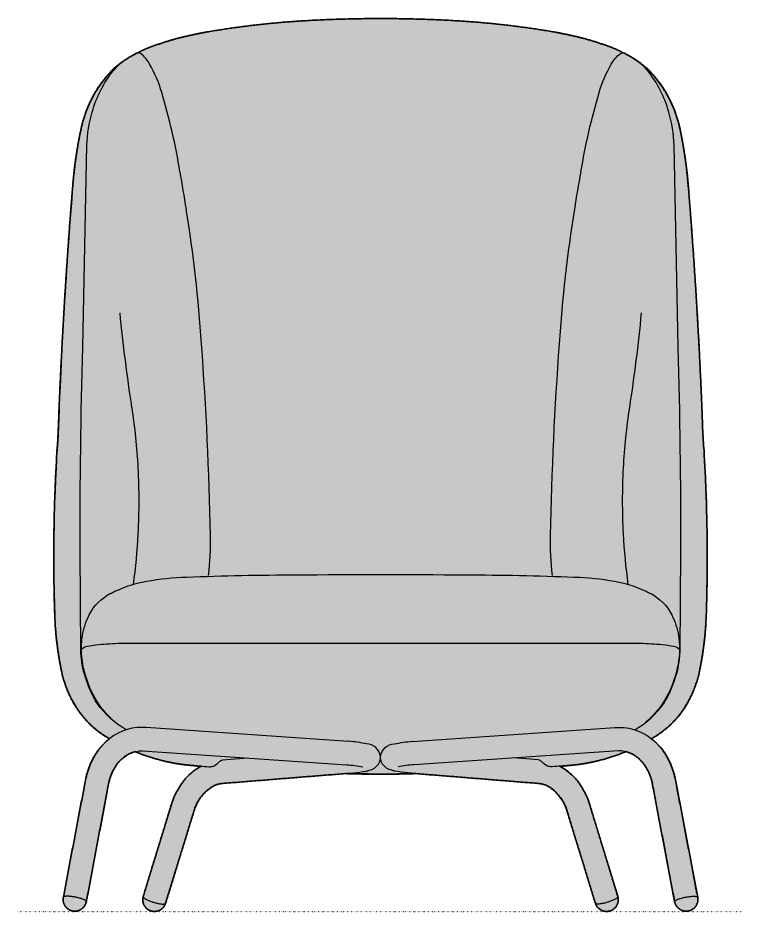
# Model space of a CAD drawing. Header units: millimetres. Extents: x 0 to 2098, y -1131 to 1221.
# Drawn here: x 0 to 991, y -1 to 1221 of the extents above; entities that cross this region are included whole.
import ezdxf

# ---------------------------------------------------------------- set-up
doc = ezdxf.new("R2010")
doc.units = ezdxf.units.MM
doc.linetypes.add('Dots', pattern=[1, 0, -1])
doc.layers.add('Blocks', color=7, linetype='Continuous')
doc.layers.add('Blocks$Fill', color=7, linetype='Continuous', true_color=0xffffff)
for name, color, linetype, lineweight, true_color in [('Blocks$Inner', 7, 'Continuous', 25, 0x007f00), ('Blocks$Outline', 7, 'Continuous', 35, 0xff3f3f), ('Groud', 7, 'Dots', 25, 0x243775)]:
    doc.layers.add(name, color=color, linetype=linetype, lineweight=lineweight, true_color=true_color)

# ---------------------------------------------------------------- blocks, each defined once
blk = doc.blocks.new('Nest Easy Chair Front')
at = {"layer": 'Blocks$Fill'}
blk.add_hatch(color=256, dxfattribs=at).paths.add_polyline_path([(830.4, 218.4), (831.6, 218), (832.9, 217.7), (834.1, 217.2), (835.4, 216.8), (836.6, 216.3), (837.8, 215.8), (838.9, 215.2), (840.1, 214.6), (841.2, 213.9), (842.4, 213.2), (843.4, 212.5), (844.5, 211.8), (845.5, 211), (846.5, 210.2), (847.5, 209.4), (848.4, 208.5), (849.5, 207.6), (850.5, 206.6), (851.4, 205.6), (852.4, 204.6), (853.3, 203.6), (854.1, 202.5), (855, 201.4), (855.8, 200.3), (856.8, 198.8), (857.7, 197.3), (858.6, 195.8), (859.5, 194.3), (860.3, 192.7), (861.1, 191.2), (861.9, 189.6), (862.6, 187.9), (863.2, 186.3), (863.8, 184.6), (864.4, 183), (865, 181.3), (865.4, 179.6), (865.9, 177.9), (866.3, 176.2), (866.6, 174.4), (897, 13.5), (897.1, 13.1), (897.2, 12.8), (897.3, 12.4), (897.4, 12), (897.5, 11.6), (897.6, 11.3), (897.7, 10.9), (897.9, 10.5), (898, 10.2), (898.2, 9.8), (898.4, 9.4), (898.5, 9.1), (898.7, 8.7), (898.9, 8.4), (899.1, 8), (899.3, 7.7), (899.6, 7.4), (899.8, 7), (900, 6.7), (900.3, 6.4), (900.5, 6.1), (900.8, 5.8), (901, 5.5), (901.3, 5.2), (901.6, 4.9), (901.9, 4.7), (902.2, 4.4), (902.5, 4.1), (902.8, 3.9), (903.1, 3.7), (903.4, 3.4), (903.7, 3.2), (904, 3), (904.3, 2.8), (904.7, 2.6), (905, 2.4), (905.3, 2.2), (905.7, 2), (906, 1.8), (906.4, 1.7), (906.8, 1.5), (907.1, 1.4), (907.5, 1.3), (907.9, 1.1), (908.3, 1), (908.6, 0.9), (909, 0.8), (909.4, 0.7), (909.8, 0.6), (910.2, 0.6), (910.6, 0.5), (911, 0.5), (911.4, 0.4), (911.8, 0.4), (912.2, 0.4), (912.6, 0.4), (913, 0.4), (913.4, 0.4), (913.8, 0.4), (914.1, 0.4), (914.5, 0.5), (914.9, 0.5), (915.3, 0.6), (915.7, 0.6), (916.1, 0.7), (916.4, 0.8), (916.8, 0.9), (917.2, 1), (917.6, 1.1), (917.9, 1.2), (918.3, 1.3), (918.7, 1.5), (919, 1.6), (919.4, 1.8), (919.8, 2), (920.1, 2.1), (920.5, 2.3), (920.8, 2.5), (921.1, 2.7), (921.5, 2.9), (921.8, 3.2), (922.1, 3.4), (922.5, 3.6), (922.8, 3.9), (923.1, 4.1), (923.4, 4.4), (923.7, 4.6), (924, 4.9), (924.2, 5.2), (924.5, 5.5), (924.8, 5.8), (925, 6.1), (925.3, 6.4), (925.5, 6.7), (925.7, 7), (926, 7.3), (926.2, 7.6), (926.4, 7.9), (926.6, 8.3), (926.8, 8.6), (927, 9), (927.1, 9.3), (927.3, 9.7), (927.5, 10), (927.6, 10.4), (927.8, 10.8), (927.9, 11.1), (928, 11.5), (928.1, 11.9), (928.2, 12.3), (928.3, 12.7), (928.4, 13.1), (928.5, 13.4), (928.6, 13.8), (928.6, 14.2), (928.7, 14.6), (928.7, 15), (928.7, 15.4), (928.8, 15.8), (928.8, 16.2), (928.8, 16.6), (928.8, 17), (928.7, 17.4), (928.7, 17.8), (928.7, 18.2), (928.6, 18.5), (928.6, 18.9), (928.5, 19.3), (928.5, 19.3), (928.5, 19.3), (928.5, 19.4), (928.5, 19.4), (928.5, 19.4), (928.5, 19.4), (928.5, 19.4), (928.5, 19.5), (898.1, 179.9), (897.5, 182.6), (896.9, 185.2), (896.2, 187.9), (895.5, 190.6), (894.6, 193.2), (893.7, 195.9), (892.7, 198.5), (891.7, 201), (890.5, 203.6), (889.3, 206.1), (888.1, 208.6), (886.8, 211), (885.4, 213.4), (883.9, 215.7), (882.4, 218), (880.9, 220.3), (879.4, 222.1), (877.9, 223.9), (876.4, 225.6), (874.8, 227.3), (873.7, 228.5), (872.6, 229.7), (871.5, 230.8), (870.3, 231.9), (869.2, 233), (868, 234.1), (866.7, 235.1), (865.4, 236.1), (868.8, 238.1), (872.2, 240.2), (875.4, 242.3), (878.7, 244.6), (881.8, 247), (884.9, 249.5), (887.9, 252.1), (890.8, 254.7), (893.7, 257.5), (896.4, 260.3), (899.1, 263.3), (901.6, 266.3), (904.1, 269.4), (906.5, 272.5), (908.7, 275.7), (910.9, 279), (912.6, 281.8), (914.3, 284.7), (916, 287.7), (917.6, 290.7), (919.1, 293.7), (920.5, 296.8), (921.9, 299.8), (923.2, 303), (924.5, 306.1), (925.6, 309.3), (926.7, 312.5), (927.7, 315.7), (928.7, 319), (929.6, 322.2), (930.3, 325.5), (931.1, 328.8), (932.9, 338.2), (934.5, 347.6), (936, 357.1), (937.2, 366.6), (938.3, 376.1), (939.1, 385.6), (939.8, 395.2), (940.2, 404.7), (941.4, 466.6), (941.1, 528.6), (939.1, 590.6), (935.6, 652.4), (927.5, 823.7), (915.3, 994.8), (913.4, 1014), (910.9, 1033.2), (907.7, 1052.2), (903.9, 1071.2), (903.2, 1074), (902.5, 1076.8), (901.8, 1079.7), (901, 1082.5), (900.1, 1085.3), (899.2, 1088.1), (898.2, 1090.8), (897.2, 1093.6), (896.2, 1096.3), (895.1, 1099.1), (893.9, 1101.8), (892.7, 1104.5), (891.4, 1107.2), (890.1, 1109.8), (888.7, 1112.4), (887.3, 1115), (885.9, 1117.6), (884.4, 1120.2), (882.8, 1122.7), (881.2, 1125.2), (879.6, 1127.6), (877.9, 1130.1), (876.2, 1132.4), (874.4, 1134.8), (872.6, 1137.1), (870.7, 1139.4), (868.9, 1141.7), (866.9, 1143.9), (865, 1146), (863, 1148.2), (861, 1150.3), (858.9, 1152.3), (856.5, 1154.3), (854.1, 1156.3), (851.7, 1158.2), (849.2, 1160), (846.6, 1161.9), (843.9, 1163.7), (841.2, 1165.5), (838.5, 1167.2), (835.7, 1168.9), (832.9, 1170.4), (830, 1172), (827.1, 1173.4), (827, 1173.4), (827, 1173.5), (826.9, 1173.5), (826.8, 1173.5), (826.7, 1173.5), (826.6, 1173.5), (826.5, 1173.6), (826.4, 1173.6), (826.3, 1173.6), (826.2, 1173.6), (826.1, 1173.6), (826, 1173.6), (825.9, 1173.6), (825.8, 1173.6), (825.7, 1173.6), (825.6, 1173.6), (825.6, 1173.7), (825.5, 1173.8), (825.5, 1173.8), (825.5, 1173.9), (825.4, 1173.9), (825.4, 1174), (825.3, 1174.1), (825.3, 1174.1), (825.2, 1174.2), (825.2, 1174.2), (825.1, 1174.3), (825.1, 1174.3), (825, 1174.4), (825, 1174.4), (824.9, 1174.5), (824.9, 1174.5), (821.6, 1176.2), (818.2, 1177.7), (814.8, 1179.2), (811.3, 1180.5), (801.5, 1184.1), (791.6, 1187.4), (781.7, 1190.5), (771.6, 1193.4), (761.8, 1195.8), (751.9, 1198), (741.9, 1200), (732, 1201.9), (698.5, 1207.2), (664.8, 1211.5), (631.1, 1214.9), (597.3, 1217.3), (546.3, 1219.4), (495.3, 1220.2), (444.2, 1219.4), (393.2, 1217.3), (359.4, 1214.9), (325.7, 1211.5), (292, 1207.2), (258.6, 1201.9), (248.6, 1200), (238.6, 1198), (228.7, 1195.8), (218.9, 1193.4), (208.8, 1190.5), (198.9, 1187.4), (189, 1184.1), (179.2, 1180.5), (175.8, 1179.2), (172.3, 1177.7), (169, 1176.2), (165.6, 1174.5), (165.6, 1174.5), (165.5, 1174.4), (165.5, 1174.4), (165.4, 1174.3), (165.4, 1174.3), (165.3, 1174.2), (165.3, 1174.2), (165.2, 1174.1), (165.2, 1174.1), (165.1, 1174), (165.1, 1173.9), (165.1, 1173.9), (165, 1173.8), (165, 1173.8), (164.9, 1173.7), (164.9, 1173.6), (164.8, 1173.6), (164.7, 1173.6), (164.6, 1173.6), (164.5, 1173.6), (164.4, 1173.6), (164.3, 1173.6), (164.2, 1173.6), (164.1, 1173.6), (164, 1173.6), (163.9, 1173.5), (163.9, 1173.5), (163.8, 1173.5), (163.7, 1173.5), (163.6, 1173.5), (163.5, 1173.4), (163.4, 1173.4), (160.5, 1172), (157.7, 1170.4), (154.8, 1168.9), (152.1, 1167.2), (149.3, 1165.5), (146.6, 1163.7), (143.9, 1161.9), (141.3, 1160), (138.8, 1158.2), (136.4, 1156.3), (134, 1154.3), (131.6, 1152.3), (129.6, 1150.3), (127.5, 1148.2), (125.5, 1146), (123.6, 1143.9), (121.7, 1141.7), (119.8, 1139.4), (117.9, 1137.1), (116.1, 1134.8), (114.4, 1132.4), (112.6, 1130.1), (110.9, 1127.6), (109.3, 1125.2), (107.7, 1122.7), (106.2, 1120.2), (104.7, 1117.6), (103.2, 1115), (101.8, 1112.4), (100.4, 1109.8), (99.1, 1107.2), (97.8, 1104.5), (96.6, 1101.8), (95.5, 1099.1), (94.3, 1096.3), (93.3, 1093.6), (92.3, 1090.8), (91.3, 1088.1), (90.4, 1085.3), (89.6, 1082.5), (88.8, 1079.7), (88, 1076.8), (87.3, 1074), (86.7, 1071.2), (82.9, 1052.2), (79.7, 1033.2), (77.1, 1014), (75.2, 994.8), (63.1, 823.7), (54.9, 652.4), (51.4, 590.6), (49.4, 528.6), (49.1, 466.6), (50.3, 404.7), (50.8, 395.2), (51.4, 385.6), (52.2, 376.1), (53.3, 366.6), (54.5, 357.1), (56, 347.6), (57.6, 338.2), (59.5, 328.8), (60.2, 325.5), (61, 322.2), (61.8, 319), (62.8, 315.7), (63.8, 312.5), (64.9, 309.3), (66.1, 306.1), (67.3, 303), (68.6, 299.8), (70, 296.8), (71.4, 293.7), (72.9, 290.7), (74.5, 287.7), (76.2, 284.7), (77.9, 281.8), (79.7, 279), (81.8, 275.7), (84.1, 272.5), (86.4, 269.4), (88.9, 266.3), (91.4, 263.3), (94.1, 260.3), (96.9, 257.5), (99.7, 254.7), (102.6, 252.1), (105.6, 249.5), (108.7, 247), (111.9, 244.6), (115.1, 242.3), (118.4, 240.2), (121.7, 238.1), (125.1, 236.1), (123.8, 235.1), (122.6, 234.1), (121.4, 233), (120.2, 231.9), (119, 230.8), (117.9, 229.7), (116.8, 228.5), (115.7, 227.3), (114.1, 225.6), (112.6, 223.9), (111.1, 222.1), (109.7, 220.3), (108.1, 218), (106.6, 215.7), (105.1, 213.4), (103.8, 211), (102.4, 208.6), (101.2, 206.1), (100, 203.6), (98.9, 201), (97.8, 198.5), (96.8, 195.9), (95.9, 193.2), (95.1, 190.6), (94.3, 187.9), (93.6, 185.2), (93, 182.6), (92.4, 179.9), (62.1, 19.5), (62, 19.4), (62, 19.4), (62, 19.4), (62, 19.4), (62, 19.4), (62, 19.3), (62, 19.3), (62, 19.3), (62, 18.9), (61.9, 18.5), (61.9, 18.2), (61.8, 17.8), (61.8, 17.4), (61.8, 17), (61.8, 16.6), (61.7, 16.2), (61.8, 15.8), (61.8, 15.4), (61.8, 15), (61.8, 14.6), (61.9, 14.2), (61.9, 13.8), (62, 13.4), (62.1, 13.1), (62.2, 12.7), (62.3, 12.3), (62.4, 11.9), (62.5, 11.5), (62.6, 11.1), (62.8, 10.8), (62.9, 10.4), (63.1, 10), (63.2, 9.7), (63.4, 9.3), (63.6, 9), (63.7, 8.6), (63.9, 8.3), (64.1, 7.9), (64.3, 7.6), (64.6, 7.3), (64.8, 7), (65, 6.7), (65.2, 6.4), (65.5, 6.1), (65.7, 5.8), (66, 5.5), (66.3, 5.2), (66.6, 4.9), (66.8, 4.6), (67.1, 4.4), (67.4, 4.1), (67.7, 3.9), (68.1, 3.6), (68.4, 3.4), (68.7, 3.2), (69, 2.9), (69.4, 2.7), (69.7, 2.5), (70.1, 2.3), (70.4, 2.1), (70.8, 2), (71.1, 1.8), (71.5, 1.6), (71.9, 1.5), (72.2, 1.3), (72.6, 1.2), (73, 1.1), (73.3, 1), (73.7, 0.9), (74.1, 0.8), (74.5, 0.7), (74.8, 0.6), (75.2, 0.6), (75.6, 0.5), (76, 0.5), (76.4, 0.4), (76.8, 0.4), (77.2, 0.4), (77.6, 0.4), (77.9, 0.4), (78.3, 0.4), (78.7, 0.4), (79.1, 0.4), (79.5, 0.5), (79.9, 0.5), (80.3, 0.6), (80.7, 0.6), (81.1, 0.7), (81.5, 0.8), (81.9, 0.9), (82.3, 1), (82.6, 1.1), (83, 1.3), (83.4, 1.4), (83.8, 1.5), (84.1, 1.7), (84.5, 1.8), (84.8, 2), (85.2, 2.2), (85.5, 2.4), (85.9, 2.6), (86.2, 2.8), (86.5, 3), (86.8, 3.2), (87.2, 3.4), (87.5, 3.7), (87.8, 3.9), (88.1, 4.1), (88.4, 4.4), (88.7, 4.7), (88.9, 4.9), (89.2, 5.2), (89.5, 5.5), (89.8, 5.8), (90, 6.1), (90.3, 6.4), (90.5, 6.7), (90.7, 7), (91, 7.4), (91.2, 7.7), (91.4, 8), (91.6, 8.4), (91.8, 8.7), (92, 9.1), (92.2, 9.4), (92.3, 9.8), (92.5, 10.2), (92.6, 10.5), (92.8, 10.9), (92.9, 11.3), (93, 11.6), (93.1, 12), (93.2, 12.4), (93.3, 12.8), (93.4, 13.1), (93.5, 13.5), (123.9, 174.4), (124.3, 176.2), (124.6, 177.9), (125.1, 179.6), (125.6, 181.3), (126.1, 183), (126.7, 184.6), (127.3, 186.3), (128, 187.9), (128.7, 189.6), (129.4, 191.2), (130.2, 192.7), (131, 194.3), (131.9, 195.8), (132.8, 197.3), (133.8, 198.8), (134.7, 200.3), (135.5, 201.4), (136.4, 202.5), (137.3, 203.6), (138.2, 204.6), (139.1, 205.6), (140.1, 206.6), (141.1, 207.6), (142.1, 208.5), (143, 209.4), (144, 210.2), (145, 211), (146, 211.8), (147.1, 212.5), (148.2, 213.2), (149.3, 213.9), (150.4, 214.6), (151.6, 215.2), (152.8, 215.8), (154, 216.3), (155.2, 216.8), (156.4, 217.2), (157.6, 217.7), (158.9, 218), (160.2, 218.4), (165.6, 216.2), (171.1, 214.1), (176.7, 212.2), (182.3, 210.4), (187.9, 208.7), (193.6, 207.1), (199.3, 205.7), (205, 204.4), (208.9, 203.5), (212.8, 202.8), (216.7, 202.1), (220.6, 201.4), (224.5, 200.9), (228.4, 200.4), (232.4, 200), (236.3, 199.7), (243.2, 199), (250.1, 198.4), (247.9, 197.2), (245.7, 195.8), (243.5, 194.4), (241.4, 192.9), (239.3, 191.3), (237.2, 189.7), (235.3, 187.9), (233.3, 186.1), (231.5, 184.3), (229.7, 182.4), (228, 180.4), (226.3, 178.4), (224.7, 176.3), (223.2, 174.2), (221.8, 172), (220.5, 169.8), (219.6, 168.4), (218.7, 166.9), (217.8, 165.4), (217, 164), (216.2, 162.4), (215.4, 160.9), (214.7, 159.4), (214, 157.8), (213.3, 156.3), (212.6, 154.7), (212, 153.1), (211.4, 151.5), (210.8, 149.9), (210.2, 148.3), (209.7, 146.7), (209.3, 145), (171.2, 20.7), (171.2, 20.7), (171.1, 20.3), (171, 19.9), (170.9, 19.6), (170.9, 19.2), (170.8, 18.8), (170.7, 18.4), (170.7, 18), (170.6, 17.6), (170.6, 17.2), (170.6, 16.8), (170.5, 16.4), (170.5, 16.1), (170.5, 15.7), (170.6, 15.3), (170.6, 14.9), (170.6, 14.5), (170.7, 14.1), (170.7, 13.7), (170.8, 13.3), (170.8, 12.9), (170.9, 12.5), (171, 12.1), (171.1, 11.7), (171.2, 11.4), (171.3, 11), (171.5, 10.6), (171.6, 10.3), (171.7, 9.9), (171.9, 9.5), (172.1, 9.2), (172.2, 8.8), (172.4, 8.5), (172.6, 8.2), (172.8, 7.8), (173, 7.5), (173.2, 7.2), (173.4, 6.8), (173.6, 6.5), (173.9, 6.2), (174.1, 5.9), (174.4, 5.6), (174.6, 5.3), (174.9, 5), (175.2, 4.7), (175.5, 4.5), (175.7, 4.2), (176, 3.9), (176.4, 3.7), (176.7, 3.4), (177, 3.2), (177.3, 2.9), (177.6, 2.7), (178, 2.5), (178.3, 2.3), (178.6, 2.1), (179, 1.9), (179.3, 1.7), (179.7, 1.5), (180, 1.4), (180.4, 1.2), (180.8, 1.1), (181.1, 0.9), (181.5, 0.8), (181.9, 0.7), (182.2, 0.6), (182.6, 0.5), (183, 0.4), (183.4, 0.3), (183.7, 0.2), (184.1, 0.2), (184.5, 0.1), (184.9, 0.1), (185.3, 0), (185.7, 0), (186.1, 0), (186.5, 0), (186.9, 0), (187.3, 0), (187.7, 0), (188.1, 0.1), (188.5, 0.1), (188.9, 0.2), (189.3, 0.2), (189.6, 0.3), (190, 0.4), (190.4, 0.5), (190.8, 0.6), (191.2, 0.7), (191.6, 0.8), (191.9, 0.9), (192.3, 1.1), (192.7, 1.2), (193, 1.4), (193.4, 1.5), (193.7, 1.7), (194.1, 1.9), (194.4, 2.1), (194.7, 2.3), (195.1, 2.5), (195.4, 2.7), (195.7, 2.9), (196, 3.1), (196.3, 3.3), (196.6, 3.6), (196.9, 3.8), (197.2, 4.1), (197.5, 4.4), (197.8, 4.6), (198.1, 4.9), (198.4, 5.2), (198.6, 5.5), (198.9, 5.8), (199.1, 6.1), (199.4, 6.4), (199.6, 6.8), (199.8, 7.1), (200, 7.4), (200.3, 7.8), (200.4, 8.1), (200.6, 8.4), (200.8, 8.8), (201, 9.1), (201.2, 9.5), (201.3, 9.9), (201.5, 10.2), (201.6, 10.6), (201.7, 10.9), (201.8, 11.3), (201.8, 11.3), (241.2, 139.5), (241.6, 140.7), (242, 141.9), (242.5, 143.1), (243, 144.3), (243.5, 145.5), (244.1, 146.7), (244.7, 147.8), (245.3, 149), (245.9, 150.1), (246.6, 151.3), (247.3, 152.4), (248, 153.5), (248.7, 154.6), (249.5, 155.6), (250.3, 156.7), (251.1, 157.7), (251.9, 158.7), (252.8, 159.7), (253.7, 160.7), (254.6, 161.7), (255.5, 162.6), (256.5, 163.5), (257.4, 164.4), (258.4, 165.3), (259.4, 166.1), (260.4, 166.9), (261.4, 167.7), (262.5, 168.5), (263.5, 169.2), (264.6, 169.9), (265.7, 170.6), (266.8, 171.3), (267.5, 171.7), (268.3, 172), (269, 172.3), (269.8, 172.7), (270.5, 172.9), (271.3, 173.2), (272.1, 173.5), (272.9, 173.7), (273.6, 173.9), (274.4, 174.1), (275.2, 174.3), (276, 174.5), (276.9, 174.6), (277.7, 174.7), (278.5, 174.8), (279.3, 174.9), (447, 188.4), (471.1, 187.8), (495.3, 187.7), (519.4, 187.8), (543.5, 188.4), (711.2, 174.9), (712, 174.8), (712.9, 174.7), (713.7, 174.6), (714.5, 174.5), (715.3, 174.3), (716.1, 174.1), (716.9, 173.9), (717.7, 173.7), (718.5, 173.5), (719.2, 173.2), (720, 172.9), (720.8, 172.7), (721.5, 172.3), (722.3, 172), (723, 171.7), (723.7, 171.3), (724.8, 170.6), (725.9, 169.9), (727, 169.2), (728, 168.5), (729.1, 167.7), (730.1, 166.9), (731.1, 166.1), (732.1, 165.3), (733.1, 164.4), (734.1, 163.5), (735, 162.6), (735.9, 161.7), (736.8, 160.7), (737.7, 159.7), (738.6, 158.7), (739.4, 157.7), (740.2, 156.7), (741, 155.6), (741.8, 154.6), (742.5, 153.5), (743.3, 152.4), (743.9, 151.3), (744.6, 150.1), (745.2, 149), (745.9, 147.8), (746.4, 146.7), (747, 145.5), (747.5, 144.3), (748, 143.1), (748.5, 141.9), (749, 140.7), (749.4, 139.5), (788.7, 11.3), (788.7, 11.3), (788.8, 10.9), (788.9, 10.6), (789.1, 10.2), (789.2, 9.9), (789.4, 9.5), (789.5, 9.1), (789.7, 8.8), (789.9, 8.4), (790.1, 8.1), (790.3, 7.8), (790.5, 7.4), (790.7, 7.1), (790.9, 6.8), (791.2, 6.4), (791.4, 6.1), (791.6, 5.8), (791.9, 5.5), (792.2, 5.2), (792.4, 4.9), (792.7, 4.6), (793, 4.4), (793.3, 4.1), (793.6, 3.8), (793.9, 3.6), (794.2, 3.3), (794.5, 3.1), (794.8, 2.9), (795.1, 2.7), (795.5, 2.5), (795.8, 2.3), (796.1, 2.1), (796.5, 1.9), (796.8, 1.7), (797.2, 1.5), (797.5, 1.4), (797.9, 1.2), (798.2, 1.1), (798.6, 0.9), (799, 0.8), (799.3, 0.7), (799.7, 0.6), (800.1, 0.5), (800.5, 0.4), (800.9, 0.3), (801.3, 0.2), (801.7, 0.2), (802.1, 0.1), (802.4, 0.1), (802.8, 0), (803.2, 0), (803.6, 0), (804, 0), (804.4, 0), (804.8, 0), (805.2, 0), (805.6, 0.1), (806, 0.1), (806.4, 0.2), (806.8, 0.2), (807.2, 0.3), (807.5, 0.4), (807.9, 0.5), (808.3, 0.6), (808.7, 0.7), (809, 0.8), (809.4, 0.9), (809.8, 1.1), (810.1, 1.2), (810.5, 1.4), (810.8, 1.5), (811.2, 1.7), (811.5, 1.9), (811.9, 2.1), (812.2, 2.3), (812.6, 2.5), (812.9, 2.7), (813.2, 2.9), (813.5, 3.2), (813.9, 3.4), (814.2, 3.7), (814.5, 3.9), (814.8, 4.2), (815.1, 4.5), (815.3, 4.7), (815.6, 5), (815.9, 5.3), (816.2, 5.6), (816.4, 5.9), (816.7, 6.2), (816.9, 6.5), (817.1, 6.8), (817.3, 7.2), (817.5, 7.5), (817.7, 7.8), (817.9, 8.2), (818.1, 8.5), (818.3, 8.8), (818.5, 9.2), (818.6, 9.5), (818.8, 9.9), (818.9, 10.3), (819.1, 10.6), (819.2, 11), (819.3, 11.4), (819.4, 11.7), (819.5, 12.1), (819.6, 12.5), (819.7, 12.9), (819.8, 13.3), (819.8, 13.7), (819.9, 14.1), (819.9, 14.5), (819.9, 14.9), (820, 15.3), (820, 15.7), (820, 16.1), (820, 16.4), (820, 16.8), (819.9, 17.2), (819.9, 17.6), (819.9, 18), (819.8, 18.4), (819.7, 18.8), (819.7, 19.2), (819.6, 19.6), (819.5, 19.9), (819.4, 20.3), (819.3, 20.7), (819.3, 20.7), (781.3, 145), (780.8, 146.7), (780.3, 148.3), (779.7, 149.9), (779.2, 151.5), (778.6, 153.1), (777.9, 154.7), (777.3, 156.3), (776.6, 157.8), (775.9, 159.4), (775.1, 160.9), (774.3, 162.4), (773.5, 164), (772.7, 165.4), (771.8, 166.9), (771, 168.4), (770.1, 169.8), (768.7, 172), (767.3, 174.2), (765.8, 176.3), (764.2, 178.4), (762.5, 180.4), (760.8, 182.4), (759, 184.3), (757.2, 186.1), (755.3, 187.9), (753.3, 189.7), (751.2, 191.3), (749.2, 192.9), (747, 194.4), (744.9, 195.8), (742.6, 197.2), (740.4, 198.4), (747.3, 199), (754.2, 199.7), (758.2, 200), (762.1, 200.4), (766, 200.9), (769.9, 201.4), (773.9, 202.1), (777.7, 202.8), (781.6, 203.5), (785.5, 204.4), (791.2, 205.7), (796.9, 207.1), (802.6, 208.7), (808.2, 210.4), (813.8, 212.2), (819.4, 214.1), (824.9, 216.2)], flags=0)
at = {"layer": 'Blocks$Inner'}
for p, q in [((88.6, 771.1), (94.1, 1047.3)), ((902, 771.1), (896.5, 1047.3)), ((86.1, 353.5), (85, 494)), ((904.4, 353.5), (905.6, 494)), ((140.3, 366.7), (850.2, 366.7)), ((451.5, 232.5), (175.3, 251.2)), ((539, 232.5), (815.3, 251.2)), ((170, 219.5), (449.4, 200.6)), ((279.4, 207), (313.9, 209.8)), ((820.5, 219.5), (541.2, 200.6)), ((711.1, 207), (676.6, 209.8)), ((279.3, 174.9), (458.2, 189.3)), ((711.2, 174.9), (532.3, 189.3)), ((92.4, 179.9), (62, 19.3)), ((93.5, 13.5), (123.9, 174.4)), ((897, 13.5), (866.6, 174.4)), ((898.1, 179.9), (928.5, 19.3)), ((209.3, 145), (171.2, 20.7)), ((201.8, 11.3), (241.2, 139.5)), ((788.7, 11.3), (749.4, 139.5)), ((781.3, 145), (819.3, 20.7))]:
    blk.add_line(p, q, dxfattribs=at)
for centre, radius, start, end in [((461.1, 23.4), 1195.7, 93.2546, 99.7513), ((495.3, -577.4), 1797.5, 86.7454, 93.2546), ((529.4, 23.4), 1195.7, 80.2487, 86.7454), ((357.5, 646.5), 564.2, 100.1035, 104.2279), ((633, 646.5), 564.2, 75.7721, 79.8965), ((323.8, 801.6), 405.6, 104.9861, 110.8786), ((666.8, 801.6), 405.6, 69.1214, 75.0139), ((228.3, 1041.3), 147.1, 116.1614, 131.0528), ((164.9, 1168.8), 4.89, 89.722, 107.789), ((167.5, 1172.2), 2.99, 129.3949, 151.8138), ((160.2, 1159.6), 14.8, 57.9378, 71.4505), ((229.7, 1047.6), 142.2, 110.7949, 116.7716), ((760.8, 1047.6), 142.2, 63.2284, 69.2051), ((823, 1172.2), 2.99, 28.1862, 50.6051), ((135.4, 1132.6), 51.3, 29.6968, 50.4855), ((244.4, 1036.8), 161.5, 134.3087, 167.6888), ((19.7, 1066.6), 184.5, 16.5174, 29.6968), ((739.2, 1041.5), 161.8, 41.6596, 47.1297), ((739.4, 1051.7), 155, 15.2505, 38.8994), ((-649.8, 868.1), 882.8, 9.298, 16.5174), ((718.6, 1040.9), 177.9, 2.0746, 16.8389), ((657.8, 946.5), 584.6, 167.6888, 175.2682), ((-1697.1, 659.5), 1950.4, 8.8525, 10.3745), ((7356, 392.1), 7305.7, 175.26821, 177.95821), ((-1784.1, 639.5), 2039.4, 3.8313, 9.0305), ((2527.4, 1052.4), 2399.8, 185.6084, 188.7125), ((-4759.5, 408.8), 5023.7, 1.1972, 4.1887), ((-9153.4, 501.6), 10059, 359.9568, 1.53519), ((1674.2, 560.3), 848.8, 171.2875, 176.8955), ((2451.2, 483.7), 2402.2, 175.9741, 181.8852), ((1656.4, 561.3), 830.9, 176.8955, 183.1045), ((-136.6, 505.5), 399.8, 353.3097, 1.1972), ((1674.2, 562.2), 848.8, 183.1045, 187.8092), ((504.1, 420.8), 454, 182.0311, 191.6932), ((785.7, 357.8), 118.7, 341.5438, 357.9264), ((205.5, 359), 149.1, 191.6932, 212.4608), ((753.2, 363.7), 151.5, 328.3821, 343.3254), ((778.9, 358.3), 127.1, 300.038, 324.3935), ((187, 347.2), 127.2, 212.4608, 240.884), ((169.7, 179.5), 72.1, 95.5627, 138.4138), ((169, 186.6), 64.9, 84.4373, 95.5627), ((440.4, 68.2), 164.7, 77.4155, 86.1224), ((193, 160.9), 102.4, 144.528, 169.3296), ((175.8, 169.4), 83.5, 136.0414, 142.4073), ((475.7, 209.2), 19.7, 8.7297, 88.3892), ((262.7, 468.2), 270, 247.6742, 257.6587), ((478.5, 210.7), 16.8, 326.5706, 5.1773), ((820.8, 179.4), 40.1, 46.5204, 90.491), ((818.8, 174.6), 45.1, 34.7742, 48.8575), ((252.6, 413.9), 214.9, 257.2182, 265.6582), ((286.7, 130.9), 76.8, 118.4108, 149.5525), ((277.5, 587.2), 389.7, 263.9312, 267.5778), ((261.7, 214.8), 17, 267.5778, 288.0495), ((264.7, 205.6), 7.32, 288.4246, 311.6673), ((220.6, 268.9), 84.4, 305.4198, 310.5917), ((475.2, 213.4), 21, 282.9964, 325.2253), ((551.7, 45), 155.9, 93.8776, 101.8951), ((708.6, 197.9), 9.38, 47.0733, 74.4708), ((800.6, 161.9), 67.2, 10.7174, 34.7742), ((491.1, 1474), 1286.3, 268.0377, 272.2182), ((444.6, 347), 158.2, 274.9238, 281.3158), ((453.2, 286.4), 97.2, 283.3243, 285.9404), ((708.6, 142.3), 32.7, 62.4301, 85.3863), ((694, 121.1), 58.4, 18.4299, 59.3561), ((298.3, 119.6), 92.6, 147.1892, 164.073), ((77.7, 16.4), 16, 169.3605, 349.7725), ((186.5, 16), 16, 162.8952, 343.1048)]:
    blk.add_arc(centre, radius, start, end, dxfattribs=at)
at = {"layer": 'Blocks$Inner', "extrusion": (0, 0, -1)}
for centre, radius, start, end in [((-830.3, 1159.6), 14.8, 57.9378, 71.4505), ((-825.6, 1168.8), 4.89, 89.722, 107.789), ((-762.3, 1041.3), 147.1, 116.1614, 131.0528), ((-855.1, 1132.6), 51.3, 29.6968, 50.4855), ((-251.1, 1051.7), 155, 15.2505, 38.8994), ((-251.4, 1041.5), 161.8, 41.6596, 47.1297), ((-970.8, 1066.6), 184.5, 16.5174, 29.6968), ((-746.1, 1036.8), 161.5, 134.3087, 167.6888), ((-1640.3, 868.1), 882.8, 9.298, 16.5174), ((-271.9, 1040.9), 177.9, 2.0746, 16.8389), ((-332.7, 946.5), 584.6, 167.6888, 175.2682), ((-2687.7, 659.5), 1950.4, 8.8525, 10.3745), ((6365.5, 392.1), 7305.7, 175.26821, 177.95821), ((-2774.6, 639.5), 2039.4, 3.8313, 9.0305), ((1536.9, 1052.4), 2399.8, 185.6084, 188.7125), ((-10143.9, 501.6), 10059, 359.9568, 1.53519), ((-5750, 408.8), 5023.7, 1.1972, 4.1887), ((683.6, 560.3), 848.8, 171.2875, 176.8955), ((1460.7, 483.7), 2402.2, 175.9741, 181.8852), ((665.8, 561.3), 830.9, 176.8955, 183.1045), ((683.6, 562.2), 848.8, 183.1045, 187.8092), ((-1127.2, 505.5), 399.8, 353.3097, 1.1972), ((-245.8, 35.6), 421.7, 80.4193, 87.898), ((-404.6, -4289.7), 4749.9, 87.898, 89.7055), ((-495.3, -21932.3), 22392.7, 89.70548, 90.29452), ((-585.9, -4289.7), 4749.9, 90.2945, 92.102), ((-744.7, 35.6), 421.7, 92.102, 99.5807), ((-210.3, 270.1), 184.6, 63.1036, 79.1929), ((-780.3, 270.1), 184.6, 100.8071, 116.8964), ((-156.9, 375.2), 66.8, 26.8964, 63.1036), ((-833.6, 375.2), 66.8, 116.8964, 153.1036), ((-183.2, 361.8), 96.2, 8.9644, 26.8964), ((-807.3, 361.8), 96.2, 153.1036, 171.0356), ((-486.5, 420.8), 454, 182.0311, 191.6932), ((-190.8, 360.6), 103.9, 358.4795, 8.9644), ((-186.7, -699.7), 1067.4, 85.8966, 87.507), ((-803.8, -699.7), 1067.4, 92.493, 94.1034), ((-799.7, 360.6), 103.9, 171.0356, 181.5205), ((-96.7, 350.2), 12.5, 38.1675, 82.52), ((-212.3, 359.2), 125.4, 340.5438, 359.3865), ((-147.5, 86.3), 281.1, 79.25, 82.3976), ((-843, 86.3), 281.1, 97.6024, 100.75), ((-893.8, 350.2), 12.5, 97.48, 141.8325), ((-778.2, 359.2), 125.4, 180.6135, 199.4562), ((-204.8, 357.8), 118.7, 341.5438, 357.9264), ((-237.3, 363.7), 151.5, 328.3821, 343.3254), ((-785.1, 359), 149.1, 191.6932, 212.4608), ((-218.5, 356.8), 130.5, 322.5997, 342.458), ((-772, 356.8), 130.5, 197.542, 217.4003), ((-211.6, 358.3), 127.1, 300.038, 324.3935), ((-211.9, 351.8), 122.2, 309.9187, 322.5997), ((-778.6, 351.8), 122.2, 217.4003, 230.0813), ((-803.6, 347.2), 127.2, 212.4608, 240.884), ((-821.6, 186.6), 64.9, 84.4373, 95.5627), ((-820.9, 179.5), 72.1, 95.5627, 138.4138), ((-550.1, 68.2), 164.7, 77.4155, 86.1224), ((-514.8, 209.2), 19.7, 8.7297, 88.3892), ((-814.7, 169.4), 83.5, 136.0414, 142.4073), ((-797.5, 160.9), 102.4, 144.528, 169.3296), ((-171.7, 174.6), 45.1, 34.7742, 48.8575), ((-169.7, 179.4), 40.1, 46.5204, 90.491), ((-512, 210.7), 16.8, 326.5706, 5.1773), ((-727.8, 468.2), 270, 247.6742, 257.6587), ((-189.9, 161.9), 67.2, 10.7174, 34.7742), ((-281.9, 197.9), 9.38, 47.0733, 74.4708), ((-438.8, 45), 155.9, 93.8776, 101.8951), ((-515.3, 213.4), 21, 282.9964, 325.2253), ((-769.9, 268.9), 84.4, 305.4198, 310.5917), ((-725.8, 205.6), 7.32, 288.4246, 311.6673), ((-728.8, 214.8), 17, 267.5778, 288.0495), ((-713, 587.2), 389.7, 263.9312, 267.5778), ((-703.8, 130.9), 76.8, 118.4108, 149.5525), ((-738, 413.9), 214.9, 257.2182, 265.6582), ((-499.4, 1474), 1286.3, 268.0377, 272.2182), ((-537.3, 286.4), 97.2, 283.3243, 285.9404), ((-545.9, 347), 158.2, 274.9238, 281.3158), ((-296.6, 121.1), 58.4, 18.4299, 59.3561), ((-281.9, 142.3), 32.7, 62.4301, 85.3863), ((-692.2, 119.6), 92.6, 147.1892, 164.073), ((-804, 16), 16, 162.8952, 343.1048), ((-912.8, 16.4), 16, 169.3605, 349.7725)]:
    blk.add_arc(centre, radius, start, end, dxfattribs=at)
at = {"layer": 'Blocks$Inner'}
for points, weights, knots in [([(93.5, 13.5), (93.7, 16.7), (78.4, 19.6), (62.6, 22.6), (62, 19.4), (62, 19.3), (62, 19.3)], [0.989605276789, 0.712399795397, 1, 0.707106781187, 1, 0.995304655478, 0.990759852237], [3.169979, 3.169979, 3.169979, 4.712389, 4.712389, 6.283185, 6.283185, 6.308367, 6.308367, 6.308367]), ([(171.2, 20.7), (170.2, 17.2), (185.5, 12.5), (200.8, 7.8), (201.8, 11.3)], [1, 0.707106781187, 1, 0.707106781187, 1], [0, 0, 0, 1.570796, 1.570796, 3.141593, 3.141593, 3.141593]), ([(819.3, 20.7), (820.4, 17.2), (805.1, 12.5), (789.8, 7.8), (788.7, 11.3)], [1, 0.707106781187, 1, 0.707106781187, 1], [0, 0, 0, 1.570796, 1.570796, 3.141593, 3.141593, 3.141593]), ([(897, 13.5), (896.8, 16.7), (912.2, 19.6), (927.9, 22.6), (928.5, 19.4), (928.5, 19.3), (928.5, 19.3)], [0.989605276789, 0.712399795397, 1, 0.707106781187, 1, 0.995304655478, 0.990759852237], [3.169979, 3.169979, 3.169979, 4.712389, 4.712389, 6.283185, 6.283185, 6.308367, 6.308367, 6.308367])]:
    blk.add_rational_spline(points, weights, degree=2, knots=knots, dxfattribs=at)
at = {"layer": 'Blocks$Outline'}
for points, weights, knots in [([(825.6, 1173.6), (825.3, 1174.2), (824.9, 1174.5), (818.3, 1177.9), (811.3, 1180.5), (791.8, 1188), (771.6, 1193.4), (752, 1198.3), (732, 1201.9), (665.1, 1213.4), (597.3, 1217.3), (495.3, 1223.1), (393.2, 1217.3), (325.5, 1213.4), (258.6, 1201.9), (238.6, 1198.3), (218.9, 1193.4), (198.7, 1188), (179.2, 1180.5), (172.3, 1177.9), (165.6, 1174.5), (165.2, 1174.2), (164.9, 1173.6)], [1, 0.980922957513, 1, 0.998640125217, 1, 0.998678167751, 1, 0.999352361807, 1, 0.9983932843, 1, 0.998387146029, 1, 0.99839328678, 1, 0.999352361807, 1, 0.998678167751, 1, 0.998640125217, 1, 0.980922957513, 1], [0, 0, 0, 1.168473, 1.168473, 16.00366, 16.00366, 57.715619, 57.715619, 98.329235, 98.329235, 233.914247, 233.914247, 438.124207, 438.124207, 573.709221, 573.709221, 614.322837, 614.322837, 656.034795, 656.034795, 670.869982, 670.869982, 672.038456, 672.038456, 672.038456]), ([(164.9, 1173.6), (164.1, 1173.6), (163.4, 1173.4), (151.8, 1167.7), (136.3, 1156.4), (131.6, 1152.3), (97, 1118.5), (86.7, 1071.2), (78.4, 1033.4), (75.2, 994.8), (61.1, 823.8), (54.9, 652.4), (46.2, 528.7), (50.3, 404.7), (51.7, 366.4), (59.5, 328.8), (65, 302), (79.7, 279), (96.9, 251.8), (125.1, 236.1)], [1, 0.9875966643, 1, 0.994300748046, 0.997267342512, 1, 0.957872247405, 1, 0.997813376096, 1, 0.999724482087, 1, 0.998669803575, 1, 0.996447337821, 1, 0.983622572797, 1, 0.96939561059, 1], [729.966049, 729.966049, 729.966049, 731.506804, 731.506804, 757.354893, 769.748444, 769.748444, 863.818734, 863.818734, 941.149193, 941.149193, 1284.146124, 1284.146124, 1531.976436, 1531.976436, 1608.539962, 1608.539962, 1662.578661, 1662.578661, 1725.661045, 1725.661045, 1725.661045]), ([(865.4, 236.1), (893.6, 251.8), (910.9, 279), (925.5, 302), (931.1, 328.8), (938.8, 366.4), (940.2, 404.7), (944.3, 528.7), (935.6, 652.4), (929.5, 823.8), (915.3, 994.8), (912.1, 1033.4), (903.9, 1071.2), (893.5, 1118.5), (858.9, 1152.3), (854.2, 1156.4), (838.8, 1167.7), (827.1, 1173.4), (826.4, 1173.6), (825.6, 1173.6)], [1, 0.96939561059, 1, 0.983622572797, 1, 0.996447337821, 1, 0.998669803575, 1, 0.999724482087, 1, 0.997813376096, 1, 0.957872247405, 1, 0.997267342512, 0.994300748046, 1, 0.9875966643, 1], [-1725.661045, -1725.661045, -1725.661045, -1662.578661, -1662.578661, -1608.539962, -1608.539962, -1531.976436, -1531.976436, -1284.146124, -1284.146124, -941.149193, -941.149193, -863.818734, -863.818734, -769.748444, -769.748444, -757.354893, -731.506804, -731.506804, -729.966049, -729.966049, -729.966049]), ([(125.1, 236.1), (120, 232.2), (115.7, 227.3), (112.5, 224), (109.7, 220.3), (96.6, 202), (92.4, 179.9), (77.2, 99.7), (62.1, 19.5)], [0.974723360936, 0.983350355978, 1, 0.998457344064, 1, 0.976669331304, 1, 1, 1], [1049.515464, 1049.515464, 1049.515464, 1062.508076, 1062.508076, 1071.780893, 1071.780893, 1116.089652, 1116.089652, 1279.353019, 1279.353019, 1279.353019]), ([(928.5, 19.5), (913.3, 99.7), (898.1, 179.9), (893.9, 202), (880.9, 220.3), (878, 224), (874.8, 227.3), (870.5, 232.2), (865.4, 236.1)], [1, 1, 1, 0.976669331304, 1, 0.998457344064, 1, 0.983350355978, 0.974723360936], [-1279.353019, -1279.353019, -1279.353019, -1116.089652, -1116.089652, -1071.780893, -1071.780893, -1062.508076, -1062.508076, -1049.515464, -1049.515464, -1049.515464]), ([(62, 19.3), (60.8, 12.8), (64.6, 7.3), (68.3, 1.8), (74.8, 0.6), (81.4, -0.6), (86.8, 3.2), (92.3, 7), (93.5, 13.5), (108.7, 94), (123.9, 174.4), (126.6, 188.5), (134.7, 200.3), (137.9, 204.8), (142.1, 208.5), (149.8, 215.8), (160.2, 218.4)], [1, 0.923535174153, 1, 0.923535174153, 1, 0.923535174153, 1, 0.923535174153, 1, 1, 1, 0.978044561647, 1, 0.992457294329, 1, 0.950964092172, 0.968058884575], [1279.502252, 1279.502252, 1279.502252, 1292.093911, 1292.093911, 1304.68557, 1304.68557, 1317.277229, 1317.277229, 1329.868888, 1329.868888, 1493.648483, 1493.648483, 1521.866478, 1521.866478, 1532.94311, 1532.94311, 1553.700273, 1553.700273, 1553.700273]), ([(160.2, 218.4), (182, 209.4), (205, 204.4), (220.5, 200.9), (236.3, 199.7), (243.2, 198.9), (250.1, 198.4)], [1, 0.996206465905, 1, 0.997288843381, 1, 0.999716450858, 0.999750512628], [0, 0, 0, 47.056323, 47.056323, 78.708151, 78.708151, 92.599399, 92.599399, 92.599399]), ([(740.4, 198.4), (747.3, 198.9), (754.2, 199.7), (770, 200.9), (785.5, 204.4), (808.5, 209.4), (830.4, 218.4)], [0.999750512628, 0.999716450858, 1, 0.997288843381, 1, 0.996206465905, 1], [-92.599399, -92.599399, -92.599399, -78.708151, -78.708151, -47.056323, -47.056323, 0, 0, 0]), ([(830.4, 218.4), (840.7, 215.8), (848.4, 208.5), (852.6, 204.8), (855.8, 200.3), (864, 188.5), (866.6, 174.4), (881.8, 94), (897, 13.5), (898.2, 7), (903.7, 3.2), (909.1, -0.6), (915.7, 0.6), (922.2, 1.8), (926, 7.3), (929.7, 12.8), (928.5, 19.3)], [0.968058884575, 0.950964092172, 1, 0.992457294329, 1, 0.978044561647, 1, 1, 1, 0.923535174153, 1, 0.923535174153, 1, 0.923535174153, 1, 0.923535174153, 1], [-1553.700273, -1553.700273, -1553.700273, -1532.94311, -1532.94311, -1521.866478, -1521.866478, -1493.648483, -1493.648483, -1329.868888, -1329.868888, -1317.277229, -1317.277229, -1304.68557, -1304.68557, -1292.093911, -1292.093911, -1279.502252, -1279.502252, -1279.502252]), ([(250.1, 198.4), (231.3, 188.3), (220.5, 169.8), (213, 158.3), (209.3, 145), (190.2, 82.9), (171.2, 20.7)], [1, 0.963299285336, 1, 0.989165139002, 1, 1, 1], [0, 0, 0, 41.73924, 41.73924, 69.023218, 69.023218, 199.043367, 199.043367, 199.043367]), ([(819.3, 20.7), (800.3, 82.9), (781.3, 145), (777.5, 158.3), (770.1, 169.8), (759.2, 188.3), (740.4, 198.4)], [1, 1, 1, 0.989165139002, 1, 0.963299285336, 1], [-199.043367, -199.043367, -199.043367, -69.023218, -69.023218, -41.73924, -41.73924, 0, 0, 0]), ([(201.8, 11.3), (221.5, 75.4), (241.2, 139.5), (248, 160.2), (266.8, 171.3), (272.7, 174.4), (279.3, 174.9), (363.2, 181.7), (447, 188.4)], [1, 1, 1, 0.936897501993, 1, 0.980000843708, 1, 1, 1], [249.367461, 249.367461, 249.367461, 383.42204, 383.42204, 425.130929, 425.130929, 438.225831, 438.225831, 606.530614, 606.530614, 606.530614]), ([(543.5, 188.4), (627.4, 181.7), (711.2, 174.9), (717.9, 174.4), (723.7, 171.3), (742.5, 160.2), (749.4, 139.5), (769, 75.4), (788.7, 11.3)], [1, 1, 1, 0.980000843708, 1, 0.936897501993, 1, 1, 1], [-606.530614, -606.530614, -606.530614, -438.225831, -438.225831, -425.130929, -425.130929, -383.42204, -383.42204, -249.367461, -249.367461, -249.367461]), ([(62.1, 19.5), (62, 19.4), (62, 19.4), (62, 19.3), (62, 19.3)], [0.990730851235, 0.995289673873, 1, 0.995304655478, 0.990759852237], [6.25792367, 6.25792367, 6.25792367, 6.28318531, 6.28318531, 6.3083666, 6.3083666, 6.3083666]), ([(171.2, 20.7), (169.3, 14.3), (172.4, 8.5), (175.5, 2.6), (181.9, 0.7), (188.2, -1.2), (194.1, 1.9), (199.9, 5), (201.8, 11.3)], [0.999490356766, 0.923960133842, 1, 0.923704455406, 1, 0.923704455406, 1, 0.923960133802, 0.999490356845], [199.085528, 199.085528, 199.085528, 211.62439, 211.62439, 224.205414, 224.205414, 236.786437, 236.786437, 249.3253, 249.3253, 249.3253]), ([(788.7, 11.3), (790.6, 5), (796.5, 1.9), (802.3, -1.2), (808.7, 0.7), (815, 2.6), (818.1, 8.5), (821.2, 14.3), (819.3, 20.7)], [0.999490356851, 0.9239601338, 1, 0.923704455406, 1, 0.923704455406, 1, 0.923960133842, 0.999490356766], [-249.3253, -249.3253, -249.3253, -236.786437, -236.786437, -224.205414, -224.205414, -211.62439, -211.62439, -199.085528, -199.085528, -199.085528]), ([(928.5, 19.3), (928.5, 19.3), (928.5, 19.4), (928.5, 19.4), (928.5, 19.5)], [0.990759852237, 0.995304655478, 1, 0.995289673873, 0.990730851235], [-6.3083666, -6.3083666, -6.3083666, -6.28318531, -6.28318531, -6.25792367, -6.25792367, -6.25792367])]:
    blk.add_rational_spline(points, weights, degree=2, knots=knots, dxfattribs=at)
for points, weights in [([(447, 188.4), (471.1, 187.6), (495.3, 187.7)], [1, 0.99965811233, 0.999667557687]), ([(495.3, 187.7), (519.4, 187.6), (543.5, 188.4)], [0.999667557687, 0.99965811233, 1]), ([(171.2, 20.7), (171.2, 20.7), (171.2, 20.7)], [1, 0.997713078336, 0.995461869418]), ([(819.3, 20.7), (819.3, 20.7), (819.3, 20.7)], [0.995461869418, 0.997713078336, 1]), ([(201.8, 11.3), (201.8, 11.3), (201.8, 11.3)], [0.995461869766, 0.997713078513, 1]), ([(788.7, 11.3), (788.7, 11.3), (788.7, 11.3)], [1, 0.997713078524, 0.99546186979])]:
    blk.add_rational_spline(points, weights, degree=2, dxfattribs=at)

msp = doc.modelspace()

# ---------------------------------------------------------------- linework, layer by layer
at = {"layer": 'Groud'}
msp.add_lwpolyline([(0, 0), (990.5, 0)], dxfattribs=at)

# ---------------------------------------------------------------- block references
at = {"layer": 'Blocks'}
msp.add_blockref('Nest Easy Chair Front', (0, 0), dxfattribs=at)

doc.saveas('drawing.dxf')
